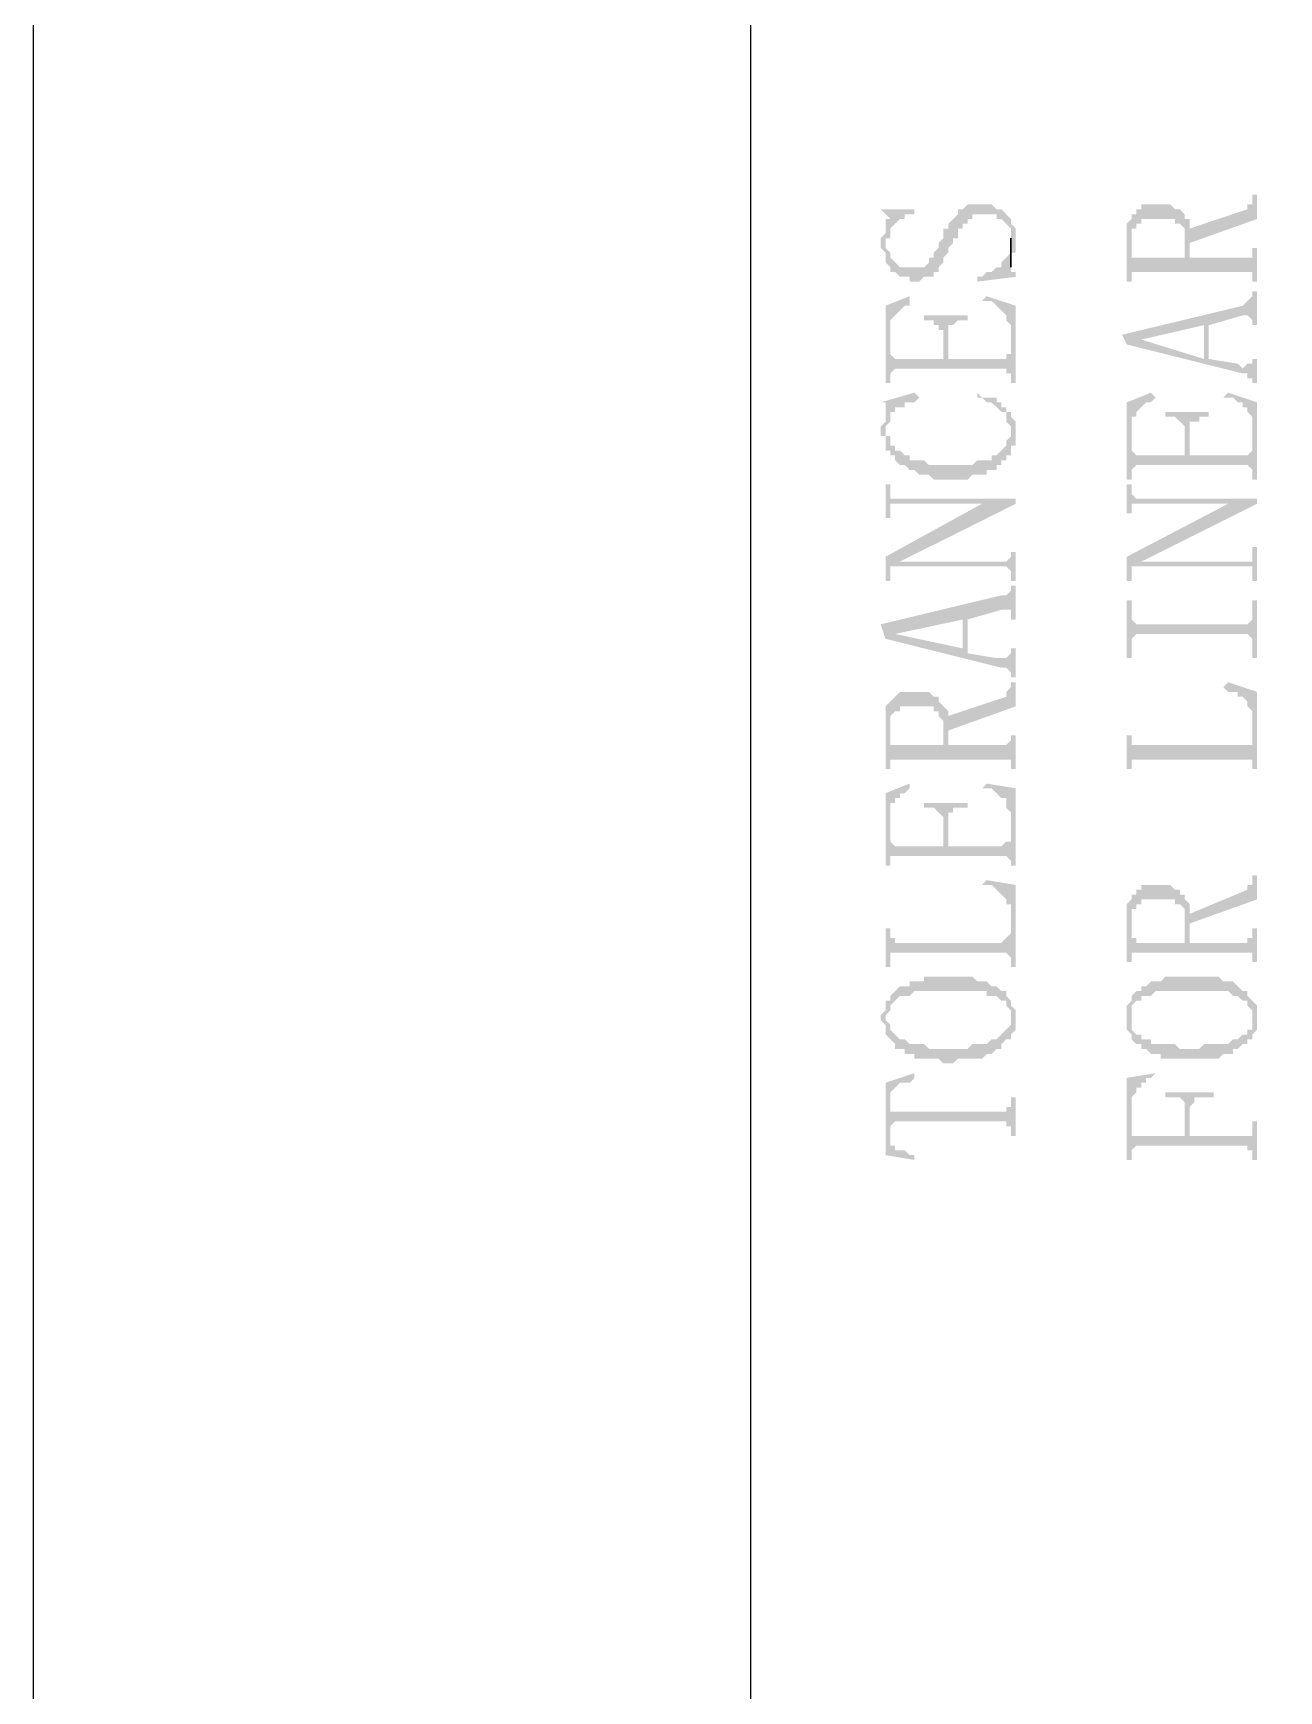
# Model space of a CAD drawing. Header units: millimetres. Extents: x 7018 to 13530, y 4187 to 5692.
# Drawn here: x 13109.91 to 13121.56, y 5152.71 to 5168.21 of the extents above; entities that cross this region are included whole.
import ezdxf

# ---------------------------------------------------------------- set-up
doc = ezdxf.new("R2010")
doc.units = ezdxf.units.MM

msp = doc.modelspace()

# ---------------------------------------------------------------- hatches: boundary and pattern name
at = {"transparency": 33554559}
for points in [[(13120.727, 5166.386), (13120.727, 5166.251), (13121.359, 5166.476), (13121.359, 5166.702), (13121.314, 5166.702), (13121.314, 5166.657), (13121.314, 5166.612), (13121.268, 5166.612), (13121.268, 5166.567)], [(13117.838, 5166.251), (13117.838, 5166.205), (13117.884, 5166.16), (13117.884, 5166.115), (13117.884, 5166.07), (13117.929, 5166.025), (13117.929, 5165.98), (13117.974, 5165.98), (13118.019, 5165.935), (13118.109, 5165.935), (13118.109, 5165.89), (13118.199, 5165.89), (13118.245, 5165.935), (13118.335, 5165.935), (13118.335, 5165.98), (13118.38, 5165.98), (13118.38, 5166.025), (13118.425, 5166.07), (13118.425, 5166.115), (13118.47, 5166.16), (13118.47, 5166.205), (13118.515, 5166.251), (13118.515, 5166.296), (13118.561, 5166.296), (13118.561, 5166.386), (13118.606, 5166.386), (13118.606, 5166.431), (13118.651, 5166.431), (13118.651, 5166.476), (13118.696, 5166.476), (13118.696, 5166.521), (13118.922, 5166.521), (13118.922, 5166.476), (13118.967, 5166.476), (13119.012, 5166.431), (13119.012, 5166.431), (13119.057, 5166.386), (13119.057, 5166.296), (13119.057, 5166.115), (13119.057, 5166.16), (13119.102, 5166.16), (13119.102, 5166.251), (13119.102, 5166.296), (13119.102, 5166.386), (13119.057, 5166.431), (13119.057, 5166.476), (13119.012, 5166.521), (13119.012, 5166.521), (13118.967, 5166.567), (13118.922, 5166.567), (13118.876, 5166.612), (13118.651, 5166.612), (13118.606, 5166.567), (13118.561, 5166.567), (13118.561, 5166.521), (13118.561, 5166.521), (13118.515, 5166.476), (13118.515, 5166.476), (13118.47, 5166.431), (13118.47, 5166.386), (13118.425, 5166.386), (13118.425, 5166.296), (13118.38, 5166.251), (13118.38, 5166.205), (13118.335, 5166.16), (13118.335, 5166.115), (13118.29, 5166.115), (13118.29, 5166.07), (13118.29, 5166.07), (13118.245, 5166.025), (13118.019, 5166.025), (13117.974, 5166.07), (13117.974, 5166.07), (13117.929, 5166.115), (13117.929, 5166.16), (13117.884, 5166.205), (13117.884, 5166.431), (13117.884, 5166.341), (13117.884, 5166.341), (13117.838, 5166.296)], [(13117.838, 5166.567), (13117.884, 5166.521), (13117.884, 5166.521), (13117.929, 5166.476), (13117.929, 5166.296), (13117.929, 5166.386), (13117.974, 5166.431), (13117.974, 5166.431), (13118.019, 5166.476), (13118.064, 5166.476), (13118.064, 5166.521), (13118.154, 5166.521), (13118.154, 5166.567)], [(13120.14, 5166.296), (13120.14, 5165.89), (13120.185, 5165.89), (13120.185, 5166.296), (13120.185, 5166.386), (13120.23, 5166.386), (13120.23, 5166.431), (13120.276, 5166.431), (13120.276, 5166.476), (13120.591, 5166.476), (13120.591, 5166.431), (13120.637, 5166.431), (13120.682, 5166.386), (13120.682, 5166.341), (13120.682, 5166.115), (13120.727, 5166.476), (13120.682, 5166.476), (13120.682, 5166.521), (13120.637, 5166.567), (13120.591, 5166.567), (13120.546, 5166.612), (13120.276, 5166.612), (13120.276, 5166.567), (13120.23, 5166.567), (13120.23, 5166.521), (13120.185, 5166.521), (13120.185, 5166.476), (13120.185, 5166.476), (13120.14, 5166.431), (13120.14, 5166.386), (13120.14, 5166.341)], [(13117.884, 5166.431), (13117.884, 5166.251), (13117.884, 5166.296), (13117.929, 5166.296), (13117.929, 5166.476), (13117.884, 5166.476)], [(13120.185, 5165.935), (13120.185, 5165.98), (13121.314, 5165.98), (13121.314, 5165.89), (13121.359, 5165.89), (13121.359, 5166.205), (13121.314, 5166.205), (13121.314, 5166.16), (13121.314, 5166.115), (13120.727, 5166.115), (13120.727, 5166.386), (13120.727, 5166.476), (13120.682, 5166.115), (13120.185, 5166.115), (13120.185, 5166.251)], [(13118.741, 5165.935), (13118.741, 5165.89), (13119.102, 5165.935), (13119.102, 5165.98), (13119.057, 5165.98), (13119.057, 5166.025), (13119.057, 5166.205), (13119.057, 5166.16), (13119.012, 5166.115), (13119.012, 5166.115), (13118.967, 5166.07), (13118.967, 5166.025), (13118.922, 5166.025), (13118.876, 5165.98), (13118.831, 5165.98), (13118.786, 5165.935)], [(13117.884, 5165.664), (13117.884, 5164.942), (13117.929, 5164.942), (13117.929, 5165.438), (13117.929, 5165.529), (13117.929, 5165.529), (13117.974, 5165.574), (13117.974, 5165.574), (13118.019, 5165.619), (13118.019, 5165.619), (13118.064, 5165.664), (13118.109, 5165.664), (13118.109, 5165.754)], [(13118.786, 5165.709), (13118.876, 5165.709), (13118.922, 5165.664), (13118.922, 5165.664), (13118.967, 5165.619), (13118.967, 5165.619), (13119.012, 5165.574), (13119.012, 5165.529), (13119.057, 5165.483), (13119.057, 5165.438), (13119.057, 5164.942), (13119.102, 5164.942), (13119.102, 5165.664), (13118.831, 5165.754)], [(13120.095, 5165.393), (13120.14, 5165.303), (13120.276, 5165.348), (13120.862, 5165.483), (13120.862, 5165.167), (13120.907, 5165.483), (13121.223, 5165.574), (13121.268, 5165.574), (13121.314, 5165.529), (13121.314, 5165.483), (13121.359, 5165.483), (13121.359, 5165.799), (13121.314, 5165.799), (13121.314, 5165.754), (13121.314, 5165.754), (13121.268, 5165.709), (13121.268, 5165.709), (13121.223, 5165.664)], [(13118.245, 5165.574), (13118.245, 5165.529), (13118.335, 5165.529), (13118.335, 5165.483), (13118.38, 5165.483), (13118.38, 5165.438), (13118.425, 5165.438), (13118.425, 5165.167), (13118.47, 5165.393), (13118.47, 5165.483), (13118.515, 5165.483), (13118.561, 5165.529), (13118.651, 5165.529), (13118.651, 5165.574)], [(13117.929, 5164.987), (13117.929, 5165.032), (13117.929, 5165.032), (13117.974, 5165.077), (13119.012, 5165.077), (13119.012, 5165.032), (13119.057, 5165.032), (13119.057, 5164.987), (13119.057, 5165.258), (13119.057, 5165.213), (13119.012, 5165.213), (13119.012, 5165.167), (13118.47, 5165.167), (13118.47, 5165.393), (13118.425, 5165.167), (13117.974, 5165.167), (13117.929, 5165.213), (13117.929, 5165.438)], [(13120.14, 5165.303), (13121.223, 5165.032), (13121.268, 5165.032), (13121.268, 5164.987), (13121.314, 5164.987), (13121.314, 5164.942), (13121.359, 5164.942), (13121.359, 5165.167), (13121.314, 5165.167), (13121.314, 5165.122), (13121.268, 5165.122), (13121.223, 5165.077), (13121.223, 5165.077), (13121.178, 5165.122), (13120.907, 5165.167), (13120.907, 5165.483), (13120.862, 5165.167), (13120.276, 5165.348), (13120.276, 5165.348)], [(13117.838, 5164.761), (13117.884, 5164.761), (13117.884, 5164.716), (13117.884, 5164.31), (13117.884, 5164.536), (13117.929, 5164.581), (13117.929, 5164.671), (13117.974, 5164.671), (13117.974, 5164.716), (13118.064, 5164.716), (13118.064, 5164.761), (13118.154, 5164.761), (13118.199, 5164.806), (13118.154, 5164.852)], [(13118.741, 5164.806), (13118.786, 5164.806), (13118.831, 5164.761), (13118.876, 5164.761), (13118.922, 5164.716), (13118.922, 5164.716), (13118.967, 5164.671), (13119.012, 5164.671), (13119.012, 5164.581), (13119.057, 5164.536), (13119.057, 5164.49), (13119.057, 5164.671), (13119.012, 5164.671), (13119.012, 5164.716), (13118.967, 5164.716), (13118.967, 5164.761), (13118.922, 5164.761), (13118.922, 5164.806), (13118.786, 5164.806), (13118.741, 5164.852)], [(13120.14, 5164.761), (13120.14, 5164.039), (13120.185, 5164.039), (13120.185, 5164.536), (13120.185, 5164.626), (13120.23, 5164.626), (13120.23, 5164.671), (13120.23, 5164.671), (13120.276, 5164.716), (13120.276, 5164.716), (13120.321, 5164.761), (13120.366, 5164.761), (13120.411, 5164.806), (13120.366, 5164.852)], [(13121.043, 5164.806), (13121.133, 5164.806), (13121.178, 5164.761), (13121.223, 5164.761), (13121.223, 5164.716), (13121.268, 5164.716), (13121.268, 5164.671), (13121.268, 5164.671), (13121.314, 5164.626), (13121.314, 5164.536), (13121.314, 5164.039), (13121.359, 5164.039), (13121.359, 5164.761), (13121.088, 5164.852)], [(13117.838, 5164.49), (13117.838, 5164.445), (13117.884, 5164.445), (13117.884, 5164.31), (13117.884, 5164.716), (13117.884, 5164.671), (13117.884, 5164.581), (13117.838, 5164.536)], [(13117.884, 5164.31), (13117.929, 5164.31), (13117.929, 5164.265), (13117.974, 5164.265), (13117.974, 5164.22), (13118.019, 5164.175), (13118.064, 5164.175), (13118.109, 5164.129), (13118.154, 5164.129), (13118.199, 5164.084), (13118.29, 5164.084), (13118.335, 5164.039), (13118.651, 5164.039), (13118.696, 5164.084), (13118.831, 5164.084), (13118.831, 5164.129), (13118.922, 5164.129), (13118.922, 5164.175), (13118.967, 5164.175), (13118.967, 5164.22), (13119.012, 5164.22), (13119.012, 5164.265), (13119.057, 5164.265), (13119.057, 5164.355), (13119.102, 5164.355), (13119.102, 5164.49), (13119.102, 5164.536), (13119.102, 5164.581), (13119.057, 5164.626), (13119.057, 5164.671), (13119.057, 5164.445), (13119.057, 5164.445), (13119.012, 5164.4), (13119.012, 5164.355), (13119.012, 5164.355), (13118.967, 5164.31), (13118.967, 5164.31), (13118.922, 5164.265), (13118.876, 5164.265), (13118.876, 5164.22), (13118.741, 5164.22), (13118.696, 5164.175), (13118.29, 5164.175), (13118.245, 5164.22), (13118.109, 5164.22), (13118.109, 5164.265), (13118.064, 5164.265), (13118.019, 5164.31), (13117.974, 5164.31), (13117.974, 5164.355), (13117.929, 5164.355), (13117.929, 5164.445), (13117.884, 5164.445), (13117.884, 5164.49)], [(13120.501, 5164.671), (13120.501, 5164.626), (13120.591, 5164.626), (13120.637, 5164.581), (13120.637, 5164.581), (13120.682, 5164.536), (13120.682, 5164.265), (13120.727, 5164.49), (13120.727, 5164.581), (13120.817, 5164.581), (13120.817, 5164.626), (13120.907, 5164.626), (13120.907, 5164.671)], [(13120.185, 5164.084), (13120.185, 5164.129), (13120.185, 5164.129), (13120.23, 5164.175), (13121.268, 5164.175), (13121.314, 5164.129), (13121.314, 5164.084), (13121.314, 5164.355), (13121.314, 5164.31), (13121.314, 5164.31), (13121.268, 5164.265), (13120.727, 5164.265), (13120.727, 5164.49), (13120.682, 5164.265), (13120.23, 5164.265), (13120.185, 5164.31), (13120.185, 5164.536)], [(13117.884, 5163.994), (13117.884, 5163.678), (13117.929, 5163.678), (13117.929, 5163.768), (13117.929, 5163.813), (13119.102, 5163.813), (13119.102, 5163.859), (13117.929, 5163.859), (13117.929, 5163.904), (13117.929, 5163.994)], [(13120.14, 5163.994), (13120.14, 5163.723), (13120.185, 5163.723), (13120.185, 5163.768), (13120.185, 5163.813), (13121.359, 5163.813), (13121.359, 5163.859), (13120.23, 5163.859), (13120.185, 5163.904), (13120.185, 5163.994)], [(13117.884, 5163.317), (13117.884, 5163.091), (13117.929, 5163.091), (13117.929, 5163.227), (13117.974, 5163.227), (13118.019, 5163.272), (13119.102, 5163.813), (13118.786, 5163.813)], [(13120.14, 5163.317), (13120.14, 5163.091), (13120.185, 5163.091), (13120.185, 5163.227), (13120.23, 5163.227), (13120.276, 5163.272), (13121.359, 5163.813), (13121.088, 5163.813)], [(13120.23, 5163.227), (13121.314, 5163.227), (13121.314, 5163.182), (13121.314, 5163.091), (13121.359, 5163.091), (13121.359, 5163.407), (13121.314, 5163.407), (13121.314, 5163.317), (13121.314, 5163.272), (13120.276, 5163.272)], [(13117.974, 5163.227), (13119.012, 5163.227), (13119.057, 5163.182), (13119.057, 5163.091), (13119.102, 5163.091), (13119.102, 5163.362), (13119.057, 5163.362), (13119.057, 5163.317), (13119.057, 5163.317), (13119.012, 5163.272), (13118.019, 5163.272)], [(13117.838, 5162.685), (13117.884, 5162.55), (13117.974, 5162.595), (13118.606, 5162.73), (13118.606, 5162.46), (13118.651, 5162.73), (13118.967, 5162.821), (13119.057, 5162.821), (13119.057, 5162.73), (13119.102, 5162.73), (13119.102, 5163.046), (13119.057, 5163.046), (13119.057, 5163.001), (13119.012, 5162.956), (13118.967, 5162.956)], [(13120.14, 5162.911), (13120.14, 5162.369), (13120.185, 5162.369), (13120.185, 5162.55), (13120.185, 5162.55), (13120.23, 5162.595), (13121.268, 5162.595), (13121.314, 5162.55), (13121.314, 5162.369), (13121.359, 5162.369), (13121.359, 5162.911), (13121.314, 5162.911), (13121.314, 5162.73), (13121.314, 5162.73), (13121.268, 5162.685), (13120.23, 5162.685), (13120.185, 5162.73), (13120.185, 5162.911)], [(13117.884, 5162.55), (13118.967, 5162.279), (13119.012, 5162.279), (13119.057, 5162.234), (13119.057, 5162.189), (13119.102, 5162.189), (13119.102, 5162.46), (13119.057, 5162.46), (13119.057, 5162.414), (13119.057, 5162.414), (13119.012, 5162.369), (13118.922, 5162.369), (13118.651, 5162.414), (13118.651, 5162.73), (13118.606, 5162.46), (13117.974, 5162.595), (13117.974, 5162.595)], [(13117.884, 5161.737), (13117.884, 5161.331), (13117.929, 5161.331), (13117.929, 5161.737), (13117.929, 5161.828), (13117.974, 5161.873), (13118.019, 5161.873), (13118.019, 5161.918), (13118.335, 5161.918), (13118.335, 5161.873), (13118.38, 5161.873), (13118.38, 5161.828), (13118.425, 5161.783), (13118.425, 5161.557), (13118.425, 5161.918), (13118.425, 5161.918), (13118.38, 5161.963), (13118.38, 5162.008), (13118.335, 5162.008), (13118.29, 5162.053), (13118.019, 5162.053), (13117.974, 5162.008), (13117.974, 5162.008), (13117.929, 5161.963), (13117.929, 5161.963), (13117.884, 5161.918), (13117.884, 5161.828), (13117.884, 5161.783)], [(13118.47, 5161.828), (13118.47, 5161.692), (13119.102, 5161.918), (13119.102, 5162.144), (13119.057, 5162.144), (13119.057, 5162.098), (13119.057, 5162.098), (13119.012, 5162.053), (13119.012, 5162.008)], [(13121.043, 5162.098), (13121.043, 5162.098), (13121.088, 5162.053), (13121.178, 5162.053), (13121.178, 5162.008), (13121.223, 5162.008), (13121.268, 5161.963), (13121.268, 5161.918), (13121.314, 5161.873), (13121.314, 5161.828), (13121.314, 5161.331), (13121.359, 5161.331), (13121.359, 5162.053), (13121.088, 5162.144)], [(13117.929, 5161.376), (13117.929, 5161.421), (13119.057, 5161.421), (13119.057, 5161.331), (13119.102, 5161.331), (13119.102, 5161.647), (13119.057, 5161.647), (13119.057, 5161.602), (13119.057, 5161.602), (13119.012, 5161.557), (13118.47, 5161.557), (13118.47, 5161.828), (13118.47, 5161.873), (13118.425, 5161.918), (13118.425, 5161.557), (13117.929, 5161.557), (13117.929, 5161.692)], [(13120.14, 5161.647), (13120.14, 5161.331), (13120.185, 5161.331), (13120.185, 5161.421), (13121.314, 5161.421), (13121.314, 5161.376), (13121.314, 5161.602), (13121.314, 5161.557), (13120.185, 5161.557), (13120.185, 5161.602), (13120.185, 5161.647)], [(13117.884, 5161.106), (13117.884, 5160.429), (13117.929, 5160.429), (13117.929, 5160.88), (13117.929, 5161.015), (13117.974, 5161.015), (13117.974, 5161.06), (13118.019, 5161.06), (13118.019, 5161.106), (13118.064, 5161.106), (13118.109, 5161.151), (13118.109, 5161.196)], [(13118.786, 5161.151), (13118.876, 5161.151), (13118.922, 5161.106), (13118.922, 5161.106), (13118.967, 5161.06), (13119.012, 5161.06), (13119.012, 5160.97), (13119.057, 5160.925), (13119.057, 5160.429), (13119.102, 5160.429), (13119.102, 5161.151), (13118.831, 5161.196)], [(13118.245, 5161.015), (13118.245, 5160.97), (13118.335, 5160.97), (13118.38, 5160.925), (13118.38, 5160.925), (13118.425, 5160.88), (13118.425, 5160.609), (13118.47, 5160.835), (13118.47, 5160.925), (13118.515, 5160.925), (13118.515, 5160.97), (13118.651, 5160.97), (13118.651, 5161.015)], [(13117.929, 5160.429), (13117.929, 5160.519), (13119.012, 5160.519), (13119.057, 5160.474), (13119.057, 5160.699), (13119.057, 5160.654), (13119.012, 5160.654), (13118.967, 5160.609), (13118.47, 5160.609), (13118.47, 5160.835), (13118.425, 5160.609), (13117.974, 5160.609), (13117.929, 5160.654), (13117.929, 5160.88)], [(13120.727, 5159.977), (13120.727, 5159.887), (13121.359, 5160.113), (13121.359, 5160.338), (13121.314, 5160.338), (13121.314, 5160.293), (13121.314, 5160.248), (13121.268, 5160.248), (13121.268, 5160.203)], [(13118.786, 5160.248), (13118.876, 5160.248), (13118.922, 5160.203), (13118.922, 5160.203), (13118.967, 5160.158), (13118.967, 5160.158), (13119.012, 5160.113), (13119.012, 5160.068), (13119.057, 5160.068), (13119.057, 5159.481), (13119.102, 5159.481), (13119.102, 5160.248), (13118.831, 5160.293)], [(13120.14, 5159.932), (13120.14, 5159.526), (13120.185, 5159.526), (13120.185, 5159.887), (13120.185, 5160.022), (13120.23, 5160.022), (13120.23, 5160.068), (13120.276, 5160.068), (13120.276, 5160.113), (13120.591, 5160.113), (13120.591, 5160.068), (13120.637, 5160.068), (13120.682, 5160.022), (13120.682, 5159.977), (13120.682, 5159.706), (13120.727, 5160.068), (13120.682, 5160.113), (13120.682, 5160.158), (13120.637, 5160.158), (13120.637, 5160.203), (13120.591, 5160.203), (13120.546, 5160.248), (13120.276, 5160.248), (13120.276, 5160.203), (13120.23, 5160.203), (13120.23, 5160.158), (13120.185, 5160.158), (13120.185, 5160.113), (13120.185, 5160.113), (13120.14, 5160.068), (13120.14, 5159.977), (13120.14, 5159.977)], [(13120.185, 5159.571), (13120.185, 5159.616), (13121.314, 5159.616), (13121.314, 5159.526), (13121.359, 5159.526), (13121.359, 5159.842), (13121.314, 5159.842), (13121.314, 5159.797), (13121.314, 5159.752), (13121.268, 5159.752), (13121.268, 5159.706), (13120.727, 5159.706), (13120.727, 5160.068), (13120.727, 5160.068), (13120.682, 5159.706), (13120.23, 5159.706), (13120.23, 5159.752), (13120.185, 5159.752), (13120.185, 5159.887)], [(13117.884, 5159.842), (13117.884, 5159.481), (13117.929, 5159.481), (13117.929, 5159.616), (13119.012, 5159.616), (13119.057, 5159.571), (13119.057, 5159.797), (13119.057, 5159.797), (13119.012, 5159.752), (13119.012, 5159.752), (13118.967, 5159.706), (13117.974, 5159.706), (13117.974, 5159.752), (13117.929, 5159.752), (13117.929, 5159.842)], [(13117.884, 5159.165), (13117.884, 5158.984), (13117.884, 5159.029), (13117.929, 5159.075), (13117.929, 5159.12), (13117.929, 5159.12), (13117.974, 5159.165), (13117.974, 5159.165), (13118.019, 5159.21), (13118.109, 5159.21), (13118.154, 5159.255), (13118.831, 5159.255), (13118.831, 5159.21), (13118.922, 5159.21), (13118.967, 5159.165), (13119.012, 5159.165), (13119.012, 5159.12), (13119.057, 5159.075), (13119.057, 5158.984), (13119.057, 5159.165), (13119.057, 5159.165), (13119.012, 5159.21), (13119.012, 5159.255), (13118.967, 5159.255), (13118.922, 5159.3), (13118.876, 5159.3), (13118.831, 5159.345), (13118.741, 5159.345), (13118.696, 5159.391), (13118.245, 5159.391), (13118.245, 5159.345), (13118.109, 5159.345), (13118.109, 5159.3), (13118.019, 5159.3), (13117.974, 5159.255), (13117.974, 5159.255), (13117.929, 5159.21), (13117.929, 5159.165)], [(13120.185, 5159.165), (13120.185, 5158.984), (13120.185, 5159.029), (13120.185, 5159.12), (13120.185, 5159.12), (13120.23, 5159.165), (13120.276, 5159.165), (13120.276, 5159.21), (13120.366, 5159.21), (13120.411, 5159.255), (13121.088, 5159.255), (13121.133, 5159.21), (13121.178, 5159.21), (13121.223, 5159.165), (13121.268, 5159.165), (13121.268, 5159.12), (13121.314, 5159.075), (13121.314, 5158.984), (13121.314, 5159.165), (13121.314, 5159.165), (13121.268, 5159.21), (13121.268, 5159.255), (13121.223, 5159.255), (13121.178, 5159.3), (13121.178, 5159.3), (13121.133, 5159.345), (13121.043, 5159.345), (13120.998, 5159.391), (13120.501, 5159.391), (13120.456, 5159.345), (13120.366, 5159.345), (13120.321, 5159.3), (13120.276, 5159.3), (13120.276, 5159.255), (13120.23, 5159.255), (13120.185, 5159.21), (13120.185, 5159.21)], [(13117.838, 5158.984), (13117.838, 5158.984), (13117.884, 5158.939), (13117.884, 5158.849), (13117.884, 5158.849), (13117.929, 5158.804), (13117.929, 5158.804), (13117.974, 5158.759), (13117.974, 5158.714), (13118.064, 5158.714), (13118.064, 5158.668), (13118.154, 5158.668), (13118.154, 5158.623), (13118.38, 5158.623), (13118.425, 5158.578), (13118.515, 5158.578), (13118.561, 5158.623), (13118.786, 5158.623), (13118.831, 5158.668), (13118.876, 5158.668), (13118.922, 5158.714), (13118.967, 5158.714), (13118.967, 5158.759), (13119.012, 5158.804), (13119.057, 5158.804), (13119.057, 5158.849), (13119.057, 5158.849), (13119.102, 5158.894), (13119.102, 5158.984), (13119.102, 5159.075), (13119.102, 5159.075), (13119.057, 5159.12), (13119.057, 5159.165), (13119.057, 5158.984), (13119.057, 5158.939), (13119.057, 5158.939), (13119.012, 5158.894), (13119.012, 5158.894), (13118.967, 5158.849), (13118.967, 5158.849), (13118.922, 5158.804), (13118.876, 5158.804), (13118.831, 5158.759), (13118.696, 5158.759), (13118.651, 5158.714), (13118.29, 5158.714), (13118.245, 5158.759), (13118.109, 5158.759), (13118.064, 5158.804), (13118.019, 5158.804), (13117.974, 5158.849), (13117.974, 5158.849), (13117.929, 5158.894), (13117.929, 5158.939), (13117.884, 5158.984), (13117.884, 5159.165), (13117.884, 5159.12), (13117.884, 5159.075), (13117.838, 5159.029)], [(13120.14, 5158.984), (13120.14, 5158.894), (13120.14, 5158.894), (13120.185, 5158.849), (13120.185, 5158.804), (13120.185, 5158.804), (13120.23, 5158.759), (13120.276, 5158.759), (13120.276, 5158.714), (13120.321, 5158.714), (13120.366, 5158.668), (13120.456, 5158.668), (13120.456, 5158.623), (13120.998, 5158.623), (13121.043, 5158.668), (13121.133, 5158.668), (13121.133, 5158.714), (13121.178, 5158.714), (13121.223, 5158.759), (13121.268, 5158.759), (13121.268, 5158.804), (13121.314, 5158.804), (13121.314, 5158.849), (13121.359, 5158.894), (13121.359, 5158.984), (13121.359, 5159.12), (13121.359, 5159.12), (13121.314, 5159.165), (13121.314, 5158.984), (13121.314, 5158.894), (13121.268, 5158.894), (13121.268, 5158.849), (13121.223, 5158.849), (13121.178, 5158.804), (13121.133, 5158.804), (13121.088, 5158.759), (13120.862, 5158.759), (13120.817, 5158.714), (13120.637, 5158.714), (13120.591, 5158.759), (13120.366, 5158.759), (13120.366, 5158.804), (13120.276, 5158.804), (13120.276, 5158.849), (13120.23, 5158.849), (13120.185, 5158.894), (13120.185, 5158.984), (13120.185, 5159.165), (13120.14, 5159.12), (13120.14, 5159.029)], [(13117.884, 5158.398), (13117.929, 5158.217), (13117.929, 5158.307), (13117.929, 5158.307), (13117.974, 5158.352), (13117.974, 5158.352), (13118.019, 5158.398), (13118.109, 5158.398), (13118.154, 5158.443), (13118.154, 5158.488)], [(13120.14, 5158.443), (13120.14, 5157.676), (13120.185, 5157.676), (13120.185, 5158.172), (13120.185, 5158.217), (13120.185, 5158.262), (13120.23, 5158.307), (13120.23, 5158.352), (13120.276, 5158.352), (13120.276, 5158.398), (13120.321, 5158.398), (13120.321, 5158.443), (13120.366, 5158.443), (13120.411, 5158.488), (13120.411, 5158.488)], [(13117.884, 5158.398), (13117.884, 5157.721), (13118.154, 5157.676), (13118.154, 5157.721), (13118.109, 5157.721), (13118.064, 5157.766), (13117.974, 5157.766), (13117.974, 5157.811), (13117.929, 5157.811), (13117.929, 5157.856), (13117.929, 5158.217)], [(13120.501, 5158.307), (13120.501, 5158.262), (13120.637, 5158.262), (13120.682, 5158.217), (13120.682, 5157.901), (13120.727, 5158.127), (13120.727, 5158.172), (13120.727, 5158.172), (13120.772, 5158.217), (13120.772, 5158.262), (13120.953, 5158.262), (13120.953, 5158.307)], [(13117.929, 5158.217), (13117.929, 5157.946), (13117.929, 5157.991), (13117.929, 5157.991), (13117.974, 5158.037), (13119.012, 5158.037), (13119.012, 5157.991), (13119.057, 5157.991), (13119.057, 5157.901), (13119.102, 5157.901), (13119.102, 5158.262), (13119.057, 5158.262), (13119.057, 5158.172), (13119.012, 5158.172), (13119.012, 5158.127), (13117.929, 5158.127), (13117.929, 5158.172)], [(13120.185, 5157.721), (13120.185, 5157.766), (13120.185, 5157.766), (13120.23, 5157.811), (13121.268, 5157.811), (13121.268, 5157.766), (13121.314, 5157.766), (13121.314, 5157.676), (13121.359, 5157.676), (13121.359, 5158.037), (13121.314, 5158.037), (13121.314, 5157.946), (13121.314, 5157.901), (13120.727, 5157.901), (13120.727, 5158.127), (13120.682, 5157.901), (13120.185, 5157.901), (13120.185, 5157.946), (13120.185, 5158.172)]]:
    msp.add_hatch(color=256, dxfattribs=at).paths.add_polyline_path(points)

# ---------------------------------------------------------------- linework, layer by layer
msp.add_line((13116.62, 5242.873), (13116.62, 4956.132))
for points in [[(13529.913, 4951.873), (13529.913, 5248.873), (13109.913, 5248.873), (13109.913, 4951.873)], [(13119.057, 5166.205), (13119.057, 5166.025), (13119.057, 5166.296), (13119.057, 5166.251)]]:
    msp.add_lwpolyline(points, close=True)

doc.saveas('drawing.dxf')
